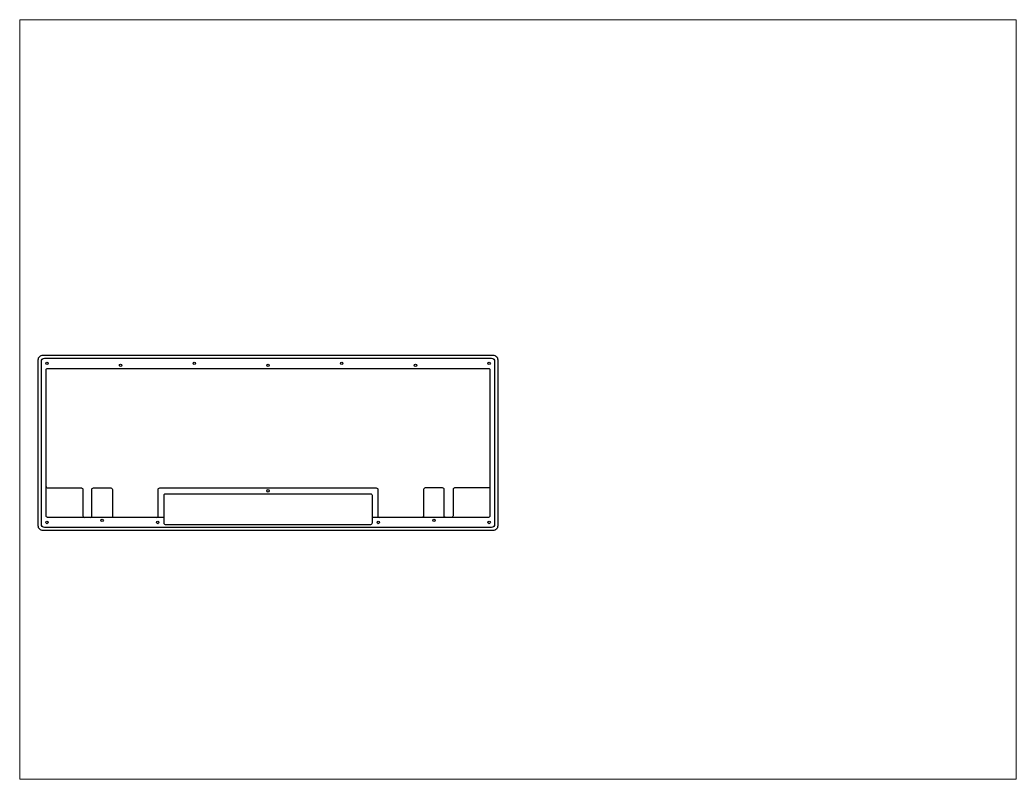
# Paper-space layout 'Layout1' of a CAD drawing. Header units: millimetres. Extents: x 1.05 to 9.45, y 0.8 to 7.2.
# The model-space entities are those that its viewports show. They can reach past a viewport. Long polylines and large blocks are cut down to what shows.
import ezdxf

# ---------------------------------------------------------------- set-up
doc = ezdxf.new("R2010")
doc.units = ezdxf.units.MM
doc.header["$MEASUREMENT"] = 0
doc.layers.add('hhkb', color=1, linetype='Continuous')
doc.layers.add('wkl', color=140, linetype='Continuous')

msp = doc.modelspace()

# ---------------------------------------------------------------- linework, layer by layer
for points in [[(311.71, 125.92), (311.71, 18.62, -0.414214), (308.71, 15.62), (17.96, 15.62, -0.414214), (14.96, 18.62), (14.96, 125.92, -0.414214), (17.96, 128.92), (308.71, 128.92, -0.414214)], [(309.71, 124.92), (309.71, 19.62, -0.414214), (307.71, 17.62), (18.96, 17.62, -0.414214), (16.96, 19.62), (16.96, 124.92, -0.414214), (18.96, 126.92), (307.71, 126.92, -0.414214)], [(97.16, 39.43), (229.51, 39.43, -0.414214), (230.51, 38.43), (230.51, 20.38, -0.414214), (229.51, 19.38), (97.16, 19.38, -0.414214), (96.16, 20.38), (96.16, 38.43, -0.414214)]]:
    msp.add_lwpolyline(points, format="xyb", close=True)
for points in [[(96.16, 24.14), (20.96, 24.14, -0.414214), (19.96, 25.14), (19.96, 119.39, -0.414214), (20.96, 120.39), (305.71, 120.39, -0.414214), (306.71, 119.39), (306.71, 25.14, -0.414214), (305.71, 24.14), (230.51, 24.14)], [(91.39, 24.14, 0.414214), (92.39, 25.14), (92.39, 42.19, -0.414214), (93.39, 43.19), (233.27, 43.19, -0.414214), (234.27, 42.19), (234.27, 25.14, 0.414214), (235.27, 24.14)]]:
    msp.add_lwpolyline(points, format="xyb")
for centre in [(20.52, 123.66), (68.08, 122.28), (115.71, 123.66), (163.33, 122.28), (210.96, 123.66), (258.58, 122.28), (306.15, 123.66), (163.33, 41.31), (20.52, 20.88), (56.17, 22.26), (92.09, 20.88), (234.57, 20.88), (270.49, 22.26), (306.15, 20.88)]:
    msp.add_circle(centre, 0.8)
at = {"layer": 'hhkb'}
for points in [[(19.96, 44.17, 0.414214), (20.96, 43.17), (42.77, 43.17, -0.414214), (43.77, 42.17), (43.77, 25.14, 0.414214), (44.77, 24.14)], [(306.71, 44.17, -0.414214), (305.71, 43.17), (283.89, 43.17, 0.414214), (282.89, 42.17), (282.89, 25.14, -0.414214), (281.89, 24.14)]]:
    msp.add_lwpolyline(points, format="xyb", dxfattribs=at)
at = {"layer": 'wkl'}
for points in [[(48.53, 24.14, 0.414214), (49.53, 25.14), (49.53, 42.17, -0.414214), (50.53, 43.17), (61.82, 43.17, -0.414214), (62.82, 42.17), (62.82, 25.14, 0.414214), (63.82, 24.14)], [(278.13, 24.14, -0.414214), (277.13, 25.14), (277.13, 42.17, 0.414214), (276.13, 43.17), (264.84, 43.17, 0.414214), (263.84, 42.17), (263.84, 25.14, -0.414214), (262.84, 24.14)]]:
    msp.add_lwpolyline(points, format="xyb", dxfattribs=at)

psp = doc.layouts.get("Layout1")

# ---------------------------------------------------------------- viewports
at = {"layer": '0'}
psp.add_viewport(center=(5.25, 4), size=(8.4, 6.4), view_center_point=(324.8026, 100.2671), view_height=490.236944, dxfattribs=at)

doc.saveas('drawing.dxf')
